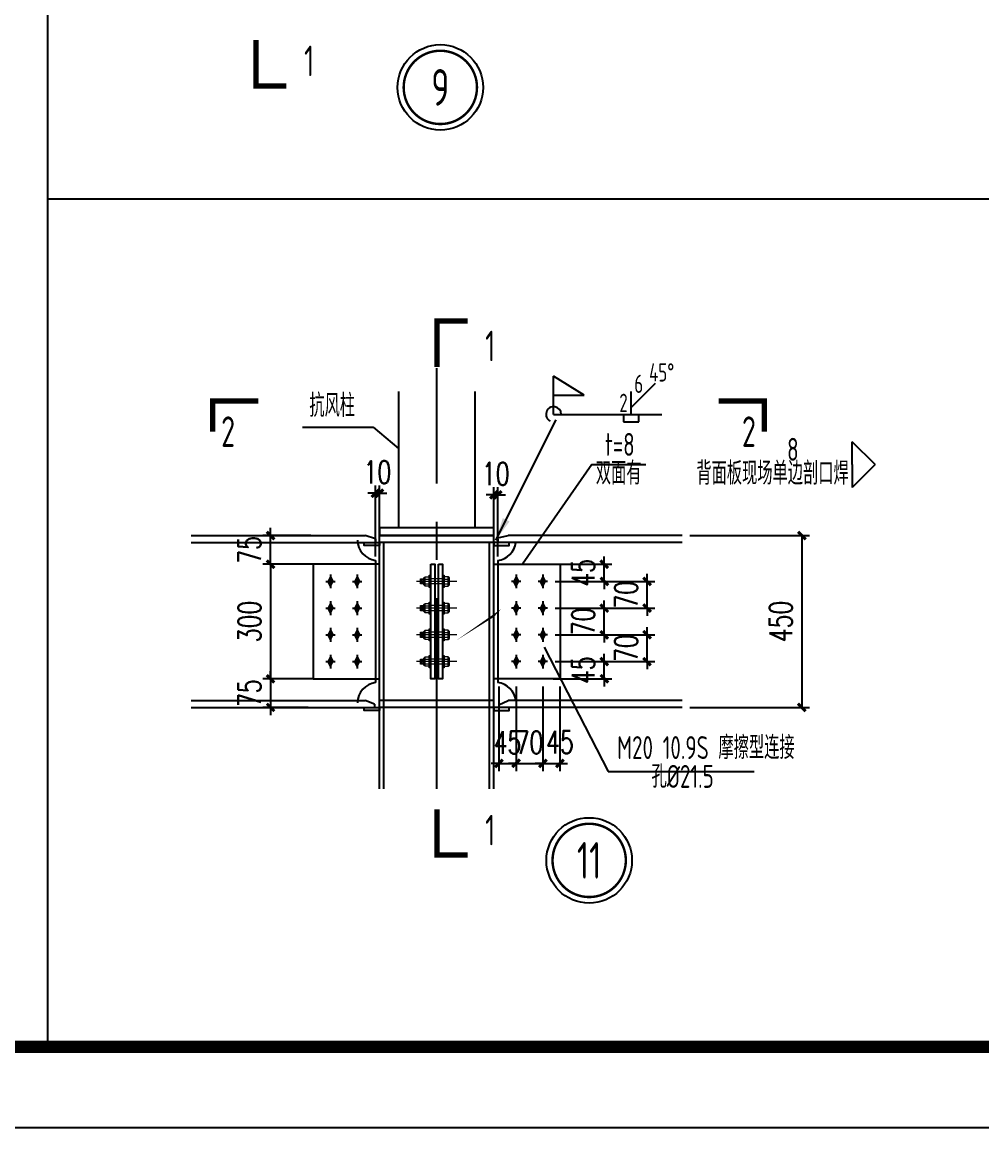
# Model space of a CAD drawing. Extents: x 177291 to 1288761, y 177638 to 322898.
# Drawn here: x 1229629 to 1242193, y 177960 to 192442 of the extents above; entities that cross this region are included whole.
import ezdxf
from ezdxf.enums import TextEntityAlignment as Align

# ---------------------------------------------------------------- set-up
doc = ezdxf.new("R2010")
doc.units = 0
doc.header["$LTSCALE"] = 1000
doc.linetypes.add('0$0$CENTERX2', pattern=[4, 2.5, -0.5, 0.5, -0.5])
doc.linetypes.add('ACAD_ISO02W100', pattern=[15, 12, -3])
doc.layers.add('6', color=253, linetype='Continuous', lineweight=13)
doc.layers.add('螺栓', color=15, linetype='Continuous', lineweight=18)
for name, color, linetype in [('AXIS', 3, 'Continuous'), ('BOLT', 251, 'Continuous'), ('DOTE', 1, 'Continuous'), ('GL', 150, 'Continuous'), ('GZ', 50, 'Continuous'), ('PUB_DIM', 3, 'Continuous'), ('PUB_TEXT', 7, 'Continuous'), ('PUB_TITLE', 4, 'Continuous'), ('PZ', 202, 'Continuous'), ('TEXT', 7, 'Continuous'), ('THIN', 7, 'Continuous'), ('WELD', 7, 'Continuous'), ('YCX', 90, 'Continuous')]:
    doc.layers.add(name, color=color, linetype=linetype)
doc.styles.add('_TCH_DIM_T3', font='SIMPLEX', dxfattribs={"width": 0.705882, "bigfont": 'GBCBIG'})
doc.styles.get("Standard").update_dxf_attribs({"font": 'gbenor.shx', "bigfont": 'gbcbig.shx'})
doc.styles.add('TSSD_Label', font='tssdeng.shx', dxfattribs={"width": 0.7, "bigfont": 'hztxt.shx'})
doc.styles.add('TSSD_Num', font='Tssdeng.shx', dxfattribs={"width": 0.7, "bigfont": 'hztxt.shx'})
doc.styles.add('标准字体', font='tssdeng.shx', dxfattribs={"width": 0.7, "bigfont": 'tssdchn.shx'})
doc.dimstyles.new('TCH_100_5', dxfattribs={"dimtxt": 297.5, "dimasz": 100, "dimexe": 100, "dimexo": 100, "dimgap": 126.25, "dimtad": 1, "dimdec": 0, "dimlfac": 0.2, "dimzin": 0, "dimdsep": 46, "dimtxsty": '_TCH_DIM_T3', "dimblk": 'ARCHTICK', "dimcen": 0.09, "dimclrd": 126, "dimclre": 126, "dimclrt": 7, "dimazin": 2, "dimtfac": 1, "dimtdec": 0, "dimtix": 1, "dimtmove": 2, "dimatfit": 3, "dimfxl": 1, "dimtolj": 1, "dimtzin": 0, "dimarcsym": 0})
doc.dimstyles.new('TSSD_LEADER_STYLE_300.0', dxfattribs={"dimtxt": 0.18, "dimasz": 300, "dimexe": 0.18, "dimexo": 0.0625, "dimgap": 0.09, "dimtad": 0, "dimtih": 1, "dimtoh": 1, "dimdec": 4, "dimzin": 0, "dimdsep": 46, "dimtxsty": 'Standard', "dimcen": 0.09, "dimadec": 0, "dimazin": 0, "dimtfac": 1, "dimtdec": 4, "dimtofl": 0, "dimtmove": 0, "dimatfit": 3, "dimfxl": 1, "dimtolj": 1, "dimtzin": 0, "dimarcsym": 0})
pattern_1 = [(90, (1455871.015, -387237.682), (-21.2343996, 9e-12), []), (90, (1455860.398, -387237.682), (-21.2343996, 9e-12), [10.6171998, -5.3085999])]
pattern_2 = [(90, (1455871.015, -387237.682), (-21.2343996, 9e-12), []), (90, (1455860.398, -387237.682), (-21.2343996, 9e-12), [10.6171998, -5.3085999])]
pattern_3 = [(90, (1455871.015, -388287.682), (-21.2343996, 9e-12), []), (90, (1455860.398, -388287.682), (-21.2343996, 9e-12), [10.6171998, -5.3085999])]
pattern_4 = [(90, (1455871.015, -388287.682), (-21.2343996, 9e-12), []), (90, (1455860.398, -388287.682), (-21.2343996, 9e-12), [10.6171998, -5.3085999])]
pattern_5 = [(90, (1455871.015, -387587.682), (-21.2343996, 9e-12), []), (90, (1455860.398, -387587.682), (-21.2343996, 9e-12), [10.6171998, -5.3085999])]
pattern_6 = [(90, (1455871.015, -387587.682), (-21.2343996, 9e-12), []), (90, (1455860.398, -387587.682), (-21.2343996, 9e-12), [10.6171998, -5.3085999])]
pattern_7 = [(90, (1455871.015, -387937.682), (-21.2343996, 9e-12), []), (90, (1455860.398, -387937.682), (-21.2343996, 9e-12), [10.6171998, -5.3085999])]
pattern_8 = [(90, (1455871.015, -387937.682), (-21.2343996, 9e-12), []), (90, (1455860.398, -387937.682), (-21.2343996, 9e-12), [10.6171998, -5.3085999])]

# ---------------------------------------------------------------- blocks, each defined once
blk = doc.blocks.new('ts_idx2')
at = {"color": 0, "linetype": 'ByBlock', "lineweight": -2, "const_width": 0.0333}
blk.add_lwpolyline([(-0.5, 0, 1), (0.5, 0, 1)], format="xyb", close=True, dxfattribs=at)
at = {"color": 0, "linetype": 'ByBlock', "lineweight": -2}
blk.add_circle((0, 0), 0.583, dxfattribs=at)
at = {"color": 0, "linetype": 'ByBlock', "lineweight": -2, "style": 'TSSD_Num', "width": 0.7}
blk.add_attdef('A', text='', height=0.5, dxfattribs=at).set_placement((0, 0), align=Align.MIDDLE_CENTER)
blk = doc.blocks.new('_WELD001')
at = {"linetype": 'ByBlock'}
h = blk.add_hatch(color=0, dxfattribs=at)
h.paths.add_polyline_path([(0.8, 0.5), (0, 1), (0, 0.5)], flags=16)
edge = h.paths.add_edge_path()
edge.add_line((0.8, 0.5), (0, 1))
edge.add_line((0, 0.5), (0.8, 0.5))
edge.add_line((0, 0), (0, 1))
at = {"color": 0, "linetype": 'ByBlock'}
for p, q in [((0, 0), (0, 1)), ((0.8, 0.5), (0, 1)), ((0, 0.5), (0.8, 0.5))]:
    blk.add_line(p, q, dxfattribs=at)
blk = doc.blocks.new('_WELD008')
at = {"color": 0, "linetype": 'ByBlock'}
for p, q in [((0, 0.3), (1.061, 1.361)), ((0, 0), (0, 1))]:
    blk.add_line(p, q, dxfattribs=at)
for tag, p in [('C', (1.286, 1.416)), ('B', (0.288, 0.856)), ('A', (-0.303, -0.009))]:
    blk.add_attdef(tag, text='', height=0.8, dxfattribs=at).set_placement(p, align=Align.CENTER)
blk = doc.blocks.new('_WELD002')
at = {"color": 0, "linetype": 'ByBlock'}
for p, q in [((0.5, 1), (0, 1)), ((0.5, 0), (0.5, 1)), ((0, 0), (0.5, 0))]:
    blk.add_line(p, q, dxfattribs=at)
blk = doc.blocks.new('_ArchTick')
at = {"color": 0, "linetype": 'ByBlock', "const_width": 0.4}
blk.add_lwpolyline([(-0.5, -0.5), (0.5, 0.5)], dxfattribs=at)
blk = doc.blocks.new('*D1314')
at = {"layer": 'AXIS', "color": 126, "linetype": 'ByBlock', "lineweight": -2, "transparency": 16777216}
for p, q in [((1238370, 185717), (1239936, 185717)), ((1239836, 185717), (1239836, 183467)), ((1238370, 183467), (1239936, 183467))]:
    blk.add_line(p, q, dxfattribs=at)
at = {"layer": 'Defpoints', "color": 0, "linetype": 'ByBlock', "transparency": 16777216}
for p in [(1238270, 185717), (1238270, 183467), (1239836, 183467)]:
    blk.add_point(p, dxfattribs=at)
at = {"layer": 'AXIS', "color": 126, "linetype": 'ByBlock', "lineweight": -2, "transparency": 16777216, "xscale": 100, "yscale": 100, "zscale": 100}
for p, rotation in [((1239836, 185717), 90), ((1239836, 183467), 270)]:
    blk.add_blockref('_ArchTick', p, dxfattribs=dict(at, rotation=rotation))
at = {"layer": 'AXIS', "color": 7, "linetype": 'ByBlock', "transparency": 16777216, "insert": (1239561, 184592), "char_height": 297.5, "attachment_point": 5, "rotation": 90, "style": '_TCH_DIM_T3'}
blk.add_mtext('\\A1;450', dxfattribs=at)
blk = doc.blocks.new('*D1315')
at = {"layer": 'AXIS', "color": 126, "linetype": 'ByBlock', "lineweight": -2, "transparency": 16777216}
for p, q in [((1235870, 183742), (1235870, 182634)), ((1236095, 183742), (1236095, 182634)), ((1235870, 182734), (1235770, 182734)), ((1235870, 182734), (1236095, 182734)), ((1236095, 182734), (1236195, 182734))]:
    blk.add_line(p, q, dxfattribs=at)
at = {"layer": 'Defpoints', "color": 0, "linetype": 'ByBlock', "transparency": 16777216}
for p in [(1235870, 183842), (1236095, 183842), (1236095, 182734)]:
    blk.add_point(p, dxfattribs=at)
at = {"layer": 'AXIS', "color": 126, "linetype": 'ByBlock', "lineweight": -2, "transparency": 16777216, "xscale": 100, "yscale": 100, "zscale": 100}
blk.add_blockref('_ArchTick', (1235870, 182734), dxfattribs=at)
at = {"layer": 'AXIS', "color": 126, "linetype": 'ByBlock', "lineweight": -2, "transparency": 16777216, "xscale": 100, "yscale": 100, "zscale": 100, "rotation": 180}
blk.add_blockref('_ArchTick', (1236095, 182734), dxfattribs=at)
at = {"layer": 'AXIS', "color": 7, "linetype": 'ByBlock', "transparency": 16777216, "insert": (1235983, 183009), "char_height": 297.5, "attachment_point": 5, "style": '_TCH_DIM_T3'}
blk.add_mtext('\\A1;45', dxfattribs=at)
blk = doc.blocks.new('*D1316')
at = {"layer": 'AXIS', "color": 126, "linetype": 'ByBlock', "lineweight": -2, "transparency": 16777216}
for p, q in [((1236445, 183742), (1236445, 182634)), ((1236670, 183742), (1236670, 182634)), ((1236445, 182734), (1236345, 182734)), ((1236445, 182734), (1236670, 182734)), ((1236670, 182734), (1236770, 182734))]:
    blk.add_line(p, q, dxfattribs=at)
at = {"layer": 'Defpoints', "color": 0, "linetype": 'ByBlock', "transparency": 16777216}
for p in [(1236445, 183842), (1236670, 183842), (1236670, 182734)]:
    blk.add_point(p, dxfattribs=at)
at = {"layer": 'AXIS', "color": 126, "linetype": 'ByBlock', "lineweight": -2, "transparency": 16777216, "xscale": 100, "yscale": 100, "zscale": 100}
blk.add_blockref('_ArchTick', (1236445, 182734), dxfattribs=at)
at = {"layer": 'AXIS', "color": 126, "linetype": 'ByBlock', "lineweight": -2, "transparency": 16777216, "xscale": 100, "yscale": 100, "zscale": 100, "rotation": 180}
blk.add_blockref('_ArchTick', (1236670, 182734), dxfattribs=at)
at = {"layer": 'AXIS', "color": 7, "linetype": 'ByBlock', "transparency": 16777216, "insert": (1236670, 183013), "char_height": 297.5, "attachment_point": 5, "style": '_TCH_DIM_T3'}
blk.add_mtext('\\A1;45', dxfattribs=at)
blk = doc.blocks.new('*D1317')
at = {"layer": 'AXIS', "color": 126, "linetype": 'ByBlock', "lineweight": -2, "transparency": 16777216}
for p, q in [((1236095, 183742), (1236095, 182634)), ((1236445, 183742), (1236445, 182634)), ((1236095, 182734), (1235995, 182734)), ((1236095, 182734), (1236445, 182734)), ((1236445, 182734), (1236545, 182734))]:
    blk.add_line(p, q, dxfattribs=at)
at = {"layer": 'Defpoints', "color": 0, "linetype": 'ByBlock', "transparency": 16777216}
for p in [(1236095, 183842), (1236445, 183842), (1236445, 182734)]:
    blk.add_point(p, dxfattribs=at)
at = {"layer": 'AXIS', "color": 126, "linetype": 'ByBlock', "lineweight": -2, "transparency": 16777216, "xscale": 100, "yscale": 100, "zscale": 100}
blk.add_blockref('_ArchTick', (1236095, 182734), dxfattribs=at)
at = {"layer": 'AXIS', "color": 126, "linetype": 'ByBlock', "lineweight": -2, "transparency": 16777216, "xscale": 100, "yscale": 100, "zscale": 100, "rotation": 180}
blk.add_blockref('_ArchTick', (1236445, 182734), dxfattribs=at)
at = {"layer": 'AXIS', "color": 7, "linetype": 'ByBlock', "transparency": 16777216, "insert": (1236270, 183009), "char_height": 297.5, "attachment_point": 5, "style": '_TCH_DIM_T3'}
blk.add_mtext('\\A1;70', dxfattribs=at)
blk = doc.blocks.new('*D1318')
at = {"layer": 'AXIS', "color": 126, "linetype": 'ByBlock', "lineweight": -2, "transparency": 16777216}
for p, q in [((1235805, 186251), (1235705, 186251)), ((1235805, 185442), (1235805, 186351)), ((1235805, 186251), (1235855, 186251)), ((1235855, 185442), (1235855, 186351)), ((1235855, 186251), (1235955, 186251))]:
    blk.add_line(p, q, dxfattribs=at)
at = {"layer": 'Defpoints', "color": 0, "linetype": 'ByBlock', "transparency": 16777216}
for p in [(1235855, 186251), (1235805, 185342), (1235855, 185342)]:
    blk.add_point(p, dxfattribs=at)
at = {"layer": 'AXIS', "color": 126, "linetype": 'ByBlock', "lineweight": -2, "transparency": 16777216, "xscale": 100, "yscale": 100, "zscale": 100}
blk.add_blockref('_ArchTick', (1235805, 186251), dxfattribs=at)
at = {"layer": 'AXIS', "color": 126, "linetype": 'ByBlock', "lineweight": -2, "transparency": 16777216, "xscale": 100, "yscale": 100, "zscale": 100, "rotation": 180}
blk.add_blockref('_ArchTick', (1235855, 186251), dxfattribs=at)
at = {"layer": 'AXIS', "color": 7, "linetype": 'ByBlock', "transparency": 16777216, "insert": (1235830, 186526), "char_height": 297.5, "attachment_point": 5, "style": '_TCH_DIM_T3'}
blk.add_mtext('\\A1;10', dxfattribs=at)
blk = doc.blocks.new('*D1319')
at = {"layer": 'AXIS', "color": 126, "linetype": 'ByBlock', "lineweight": -2, "transparency": 16777216}
for p, q in [((1237250, 184067), (1237250, 184167)), ((1236605, 184067), (1237350, 184067)), ((1237250, 183842), (1237250, 184067)), ((1236579, 183842), (1237350, 183842)), ((1237250, 183842), (1237250, 183742))]:
    blk.add_line(p, q, dxfattribs=at)
at = {"layer": 'Defpoints', "color": 0, "linetype": 'ByBlock', "transparency": 16777216}
for p in [(1236505, 184067), (1237250, 184067), (1236479, 183842)]:
    blk.add_point(p, dxfattribs=at)
at = {"layer": 'AXIS', "color": 126, "linetype": 'ByBlock', "lineweight": -2, "transparency": 16777216, "xscale": 100, "yscale": 100, "zscale": 100}
for p, rotation in [((1237250, 184067), 270), ((1237250, 183842), 90)]:
    blk.add_blockref('_ArchTick', p, dxfattribs=dict(at, rotation=rotation))
at = {"layer": 'AXIS', "color": 7, "linetype": 'ByBlock', "transparency": 16777216, "insert": (1236975, 183954), "char_height": 297.5, "attachment_point": 5, "rotation": 90, "style": '_TCH_DIM_T3'}
blk.add_mtext('\\A1;45', dxfattribs=at)
blk = doc.blocks.new('*D1320')
at = {"layer": 'AXIS', "color": 126, "linetype": 'ByBlock', "lineweight": -2, "transparency": 16777216}
for p, q in [((1237810, 184417), (1237810, 184517)), ((1236605, 184417), (1237910, 184417)), ((1237810, 184067), (1237810, 184417)), ((1236605, 184067), (1237910, 184067)), ((1237810, 184067), (1237810, 183967))]:
    blk.add_line(p, q, dxfattribs=at)
at = {"layer": 'Defpoints', "color": 0, "linetype": 'ByBlock', "transparency": 16777216}
for p in [(1236505, 184417), (1237810, 184417), (1236505, 184067)]:
    blk.add_point(p, dxfattribs=at)
at = {"layer": 'AXIS', "color": 126, "linetype": 'ByBlock', "lineweight": -2, "transparency": 16777216, "xscale": 100, "yscale": 100, "zscale": 100}
for p, rotation in [((1237810, 184417), 270), ((1237810, 184067), 90)]:
    blk.add_blockref('_ArchTick', p, dxfattribs=dict(at, rotation=rotation))
at = {"layer": 'AXIS', "color": 7, "linetype": 'ByBlock', "transparency": 16777216, "insert": (1237535, 184242), "char_height": 297.5, "attachment_point": 5, "rotation": 90, "style": '_TCH_DIM_T3'}
blk.add_mtext('\\A1;70', dxfattribs=at)
blk = doc.blocks.new('*D1321')
at = {"layer": 'AXIS', "color": 126, "linetype": 'ByBlock', "lineweight": -2, "transparency": 16777216}
for p, q in [((1237250, 184767), (1237250, 184867)), ((1236605, 184767), (1237350, 184767)), ((1237250, 184417), (1237250, 184767)), ((1236605, 184417), (1237350, 184417)), ((1237250, 184417), (1237250, 184317))]:
    blk.add_line(p, q, dxfattribs=at)
at = {"layer": 'Defpoints', "color": 0, "linetype": 'ByBlock', "transparency": 16777216}
for p in [(1236505, 184767), (1237250, 184767), (1236505, 184417)]:
    blk.add_point(p, dxfattribs=at)
at = {"layer": 'AXIS', "color": 126, "linetype": 'ByBlock', "lineweight": -2, "transparency": 16777216, "xscale": 100, "yscale": 100, "zscale": 100}
for p, rotation in [((1237250, 184767), 270), ((1237250, 184417), 90)]:
    blk.add_blockref('_ArchTick', p, dxfattribs=dict(at, rotation=rotation))
at = {"layer": 'AXIS', "color": 7, "linetype": 'ByBlock', "transparency": 16777216, "insert": (1236975, 184592), "char_height": 297.5, "attachment_point": 5, "rotation": 90, "style": '_TCH_DIM_T3'}
blk.add_mtext('\\A1;70', dxfattribs=at)
blk = doc.blocks.new('*D1322')
at = {"layer": 'AXIS', "color": 126, "linetype": 'ByBlock', "lineweight": -2, "transparency": 16777216}
for p, q in [((1236605, 185117), (1237910, 185117)), ((1237810, 185117), (1237810, 185217)), ((1237810, 184767), (1237810, 185117)), ((1236605, 184767), (1237910, 184767)), ((1237810, 184767), (1237810, 184667))]:
    blk.add_line(p, q, dxfattribs=at)
at = {"layer": 'Defpoints', "color": 0, "linetype": 'ByBlock', "transparency": 16777216}
for p in [(1236505, 185117), (1237810, 185117), (1236505, 184767)]:
    blk.add_point(p, dxfattribs=at)
at = {"layer": 'AXIS', "color": 126, "linetype": 'ByBlock', "lineweight": -2, "transparency": 16777216, "xscale": 100, "yscale": 100, "zscale": 100}
for p, rotation in [((1237810, 185117), 270), ((1237810, 184767), 90)]:
    blk.add_blockref('_ArchTick', p, dxfattribs=dict(at, rotation=rotation))
at = {"layer": 'AXIS', "color": 7, "linetype": 'ByBlock', "transparency": 16777216, "insert": (1237535, 184942), "char_height": 297.5, "attachment_point": 5, "rotation": 90, "style": '_TCH_DIM_T3'}
blk.add_mtext('\\A1;70', dxfattribs=at)
blk = doc.blocks.new('*D1323')
at = {"layer": 'AXIS', "color": 126, "linetype": 'ByBlock', "lineweight": -2, "transparency": 16777216}
for p, q in [((1237250, 185342), (1237250, 185442)), ((1236605, 185342), (1237350, 185342)), ((1237250, 185117), (1237250, 185342)), ((1236605, 185117), (1237350, 185117)), ((1237250, 185117), (1237250, 185017))]:
    blk.add_line(p, q, dxfattribs=at)
at = {"layer": 'Defpoints', "color": 0, "linetype": 'ByBlock', "transparency": 16777216}
for p in [(1236505, 185342), (1237250, 185342), (1236505, 185117)]:
    blk.add_point(p, dxfattribs=at)
at = {"layer": 'AXIS', "color": 126, "linetype": 'ByBlock', "lineweight": -2, "transparency": 16777216, "xscale": 100, "yscale": 100, "zscale": 100}
for p, rotation in [((1237250, 185342), 270), ((1237250, 185117), 90)]:
    blk.add_blockref('_ArchTick', p, dxfattribs=dict(at, rotation=rotation))
at = {"layer": 'AXIS', "color": 7, "linetype": 'ByBlock', "transparency": 16777216, "insert": (1236975, 185229), "char_height": 297.5, "attachment_point": 5, "rotation": 90, "style": '_TCH_DIM_T3'}
blk.add_mtext('\\A1;45', dxfattribs=at)
blk = doc.blocks.new('*D1324')
at = {"layer": 'AXIS', "color": 126, "linetype": 'ByBlock', "lineweight": -2, "transparency": 16777216}
for p, q in [((1233452, 185342), (1232781, 185342)), ((1232881, 185342), (1232881, 183842)), ((1233452, 183842), (1232781, 183842))]:
    blk.add_line(p, q, dxfattribs=at)
at = {"layer": 'Defpoints', "color": 0, "linetype": 'ByBlock', "transparency": 16777216}
for p in [(1233552, 185342), (1232881, 183842), (1233552, 183842)]:
    blk.add_point(p, dxfattribs=at)
at = {"layer": 'AXIS', "color": 126, "linetype": 'ByBlock', "lineweight": -2, "transparency": 16777216, "xscale": 100, "yscale": 100, "zscale": 100}
for p, rotation in [((1232881, 185342), 90), ((1232881, 183842), 270)]:
    blk.add_blockref('_ArchTick', p, dxfattribs=dict(at, rotation=rotation))
at = {"layer": 'AXIS', "color": 7, "linetype": 'ByBlock', "transparency": 16777216, "insert": (1232606, 184592), "char_height": 297.5, "attachment_point": 5, "rotation": 90, "style": '_TCH_DIM_T3'}
blk.add_mtext('\\A1;300', dxfattribs=at)
blk = doc.blocks.new('*D1325')
at = {"layer": 'AXIS', "color": 126, "linetype": 'ByBlock', "lineweight": -2, "transparency": 16777216}
for p, q in [((1232881, 185717), (1232881, 185817)), ((1233407, 185717), (1232781, 185717)), ((1232881, 185342), (1232881, 185717)), ((1233452, 185342), (1232781, 185342)), ((1232881, 185342), (1232881, 185242))]:
    blk.add_line(p, q, dxfattribs=at)
at = {"layer": 'Defpoints', "color": 0, "linetype": 'ByBlock', "transparency": 16777216}
for p in [(1232881, 185717), (1233507, 185717), (1233552, 185342)]:
    blk.add_point(p, dxfattribs=at)
at = {"layer": 'AXIS', "color": 126, "linetype": 'ByBlock', "lineweight": -2, "transparency": 16777216, "xscale": 100, "yscale": 100, "zscale": 100}
for p, rotation in [((1232881, 185717), 270), ((1232881, 185342), 90)]:
    blk.add_blockref('_ArchTick', p, dxfattribs=dict(at, rotation=rotation))
at = {"layer": 'AXIS', "color": 7, "linetype": 'ByBlock', "transparency": 16777216, "insert": (1232606, 185529), "char_height": 297.5, "attachment_point": 5, "rotation": 90, "style": '_TCH_DIM_T3'}
blk.add_mtext('\\A1;75', dxfattribs=at)
blk = doc.blocks.new('*D1326')
at = {"layer": 'AXIS', "color": 126, "linetype": 'ByBlock', "lineweight": -2, "transparency": 16777216}
for p, q in [((1232881, 183842), (1232881, 183942)), ((1233392, 183842), (1232781, 183842)), ((1232881, 183842), (1232881, 183467)), ((1233373, 183467), (1232781, 183467)), ((1232881, 183467), (1232881, 183367))]:
    blk.add_line(p, q, dxfattribs=at)
at = {"layer": 'Defpoints', "color": 0, "linetype": 'ByBlock', "transparency": 16777216}
for p in [(1233492, 183842), (1232881, 183467), (1233473, 183467)]:
    blk.add_point(p, dxfattribs=at)
at = {"layer": 'AXIS', "color": 126, "linetype": 'ByBlock', "lineweight": -2, "transparency": 16777216, "xscale": 100, "yscale": 100, "zscale": 100}
for p, rotation in [((1232881, 183842), 270), ((1232881, 183467), 90)]:
    blk.add_blockref('_ArchTick', p, dxfattribs=dict(at, rotation=rotation))
at = {"layer": 'AXIS', "color": 7, "linetype": 'ByBlock', "transparency": 16777216, "insert": (1232606, 183654), "char_height": 297.5, "attachment_point": 5, "rotation": 90, "style": '_TCH_DIM_T3'}
blk.add_mtext('\\A1;75', dxfattribs=at)
blk = doc.blocks.new('*D1327')
at = {"layer": 'AXIS', "color": 126, "linetype": 'ByBlock', "lineweight": -2, "transparency": 16777216}
for p, q in [((1234255, 186272), (1234155, 186272)), ((1234255, 185442), (1234255, 186372)), ((1234255, 186272), (1234305, 186272)), ((1234305, 185442), (1234305, 186372)), ((1234305, 186272), (1234405, 186272))]:
    blk.add_line(p, q, dxfattribs=at)
at = {"layer": 'Defpoints', "color": 0, "linetype": 'ByBlock', "transparency": 16777216}
for p in [(1234305, 186272), (1234255, 185342), (1234305, 185342)]:
    blk.add_point(p, dxfattribs=at)
at = {"layer": 'AXIS', "color": 126, "linetype": 'ByBlock', "lineweight": -2, "transparency": 16777216, "xscale": 100, "yscale": 100, "zscale": 100}
blk.add_blockref('_ArchTick', (1234255, 186272), dxfattribs=at)
at = {"layer": 'AXIS', "color": 126, "linetype": 'ByBlock', "lineweight": -2, "transparency": 16777216, "xscale": 100, "yscale": 100, "zscale": 100, "rotation": 180}
blk.add_blockref('_ArchTick', (1234305, 186272), dxfattribs=at)
at = {"layer": 'AXIS', "color": 7, "linetype": 'ByBlock', "transparency": 16777216, "insert": (1234280, 186547), "char_height": 297.5, "attachment_point": 5, "style": '_TCH_DIM_T3'}
blk.add_mtext('\\A1;10', dxfattribs=at)

msp = doc.modelspace()

# ---------------------------------------------------------------- hatches: boundary and pattern name
at = {"layer": 'BOLT'}
for points in [[(1233665.46, 185176.97), (1233635.46, 185116.97), (1233665.46, 185056.97), (1233695.46, 185116.97)], [(1234015.46, 185176.97), (1233985.46, 185116.97), (1234015.46, 185056.97), (1234045.46, 185116.97)], [(1236095.46, 185176.97), (1236125.46, 185116.97), (1236095.46, 185056.97), (1236065.46, 185116.97)], [(1236445.46, 185176.97), (1236475.46, 185116.97), (1236445.46, 185056.97), (1236415.46, 185116.97)], [(1233665.46, 184826.97), (1233635.46, 184766.97), (1233665.46, 184706.97), (1233695.46, 184766.97)], [(1234015.46, 184826.97), (1233985.46, 184766.97), (1234015.46, 184706.97), (1234045.46, 184766.97)], [(1236095.46, 184826.97), (1236125.46, 184766.97), (1236095.46, 184706.97), (1236065.46, 184766.97)], [(1236445.46, 184826.97), (1236475.46, 184766.97), (1236445.46, 184706.97), (1236415.46, 184766.97)], [(1233665.46, 184476.97), (1233635.46, 184416.97), (1233665.46, 184356.97), (1233695.46, 184416.97)], [(1234015.46, 184476.97), (1233985.46, 184416.97), (1234015.46, 184356.97), (1234045.46, 184416.97)], [(1236095.46, 184476.97), (1236125.46, 184416.97), (1236095.46, 184356.97), (1236065.46, 184416.97)], [(1236445.46, 184476.97), (1236475.46, 184416.97), (1236445.46, 184356.97), (1236415.46, 184416.97)], [(1233665.46, 184126.97), (1233635.46, 184066.97), (1233665.46, 184006.97), (1233695.46, 184066.97)], [(1234015.46, 184126.97), (1233985.46, 184066.97), (1234015.46, 184006.97), (1234045.46, 184066.97)], [(1236095.46, 184126.97), (1236125.46, 184066.97), (1236095.46, 184006.97), (1236065.46, 184066.97)], [(1236445.46, 184126.97), (1236475.46, 184066.97), (1236445.46, 184006.97), (1236415.46, 184066.97)]]:
    msp.add_hatch(color=256, dxfattribs=at).paths.add_polyline_path(points)
at = {"layer": '螺栓'}
h = msp.add_hatch(dxfattribs=at)
h.set_pattern_fill('BRASS', color=256, scale=3.344, angle=90, style=0)
h.set_pattern_definition(pattern_1)
h.paths.add_polyline_path([(1234889.37, 185150.41), (1234843.56, 185150.41), (1234843.56, 185083.53), (1234889.37, 185083.53)])
h = msp.add_hatch(dxfattribs=at)
h.set_pattern_fill('BRASS', color=256, scale=3.344, angle=90, style=0)
h.set_pattern_definition(pattern_2)
h.paths.add_polyline_path([(1234889.37, 185150.41), (1234843.56, 185150.41), (1234843.56, 185083.53), (1234889.37, 185083.53)])
h = msp.add_hatch(dxfattribs=at)
h.set_pattern_fill('BRASS', color=256, scale=3.344, angle=90, style=0)
h.set_pattern_definition(pattern_1)
h.paths.add_polyline_path([(1234889.37, 185150.41), (1234843.56, 185150.41), (1234843.56, 185083.53), (1234889.37, 185083.53)])
h = msp.add_hatch(dxfattribs=at)
h.set_pattern_fill('BRASS', color=256, scale=3.344, angle=90, style=0)
h.set_pattern_definition(pattern_2)
h.paths.add_polyline_path([(1234889.37, 185150.41), (1234843.56, 185150.41), (1234843.56, 185083.53), (1234889.37, 185083.53)])
h = msp.add_hatch(dxfattribs=at)
h.set_pattern_fill('BRASS', color=256, scale=3.344, angle=90, style=0)
h.set_pattern_definition(pattern_5)
h.paths.add_polyline_path([(1234889.37, 184800.41), (1234843.56, 184800.41), (1234843.56, 184733.53), (1234889.37, 184733.53)])
h = msp.add_hatch(dxfattribs=at)
h.set_pattern_fill('BRASS', color=256, scale=3.344, angle=90, style=0)
h.set_pattern_definition(pattern_6)
h.paths.add_polyline_path([(1234889.37, 184800.41), (1234843.56, 184800.41), (1234843.56, 184733.53), (1234889.37, 184733.53)])
h = msp.add_hatch(dxfattribs=at)
h.set_pattern_fill('BRASS', color=256, scale=3.344, angle=90, style=0)
h.set_pattern_definition(pattern_5)
h.paths.add_polyline_path([(1234889.37, 184800.41), (1234843.56, 184800.41), (1234843.56, 184733.53), (1234889.37, 184733.53)])
h = msp.add_hatch(dxfattribs=at)
h.set_pattern_fill('BRASS', color=256, scale=3.344, angle=90, style=0)
h.set_pattern_definition(pattern_6)
h.paths.add_polyline_path([(1234889.37, 184800.41), (1234843.56, 184800.41), (1234843.56, 184733.53), (1234889.37, 184733.53)])
h = msp.add_hatch(dxfattribs=at)
h.set_pattern_fill('BRASS', color=256, scale=3.344, angle=90, style=0)
h.set_pattern_definition(pattern_7)
h.paths.add_polyline_path([(1234889.37, 184450.41), (1234843.56, 184450.41), (1234843.56, 184383.53), (1234889.37, 184383.53)])
h = msp.add_hatch(dxfattribs=at)
h.set_pattern_fill('BRASS', color=256, scale=3.344, angle=90, style=0)
h.set_pattern_definition(pattern_8)
h.paths.add_polyline_path([(1234889.37, 184450.41), (1234843.56, 184450.41), (1234843.56, 184383.53), (1234889.37, 184383.53)])
h = msp.add_hatch(dxfattribs=at)
h.set_pattern_fill('BRASS', color=256, scale=3.344, angle=90, style=0)
h.set_pattern_definition(pattern_7)
h.paths.add_polyline_path([(1234889.37, 184450.41), (1234843.56, 184450.41), (1234843.56, 184383.53), (1234889.37, 184383.53)])
h = msp.add_hatch(dxfattribs=at)
h.set_pattern_fill('BRASS', color=256, scale=3.344, angle=90, style=0)
h.set_pattern_definition(pattern_8)
h.paths.add_polyline_path([(1234889.37, 184450.41), (1234843.56, 184450.41), (1234843.56, 184383.53), (1234889.37, 184383.53)])
h = msp.add_hatch(dxfattribs=at)
h.set_pattern_fill('BRASS', color=256, scale=3.344, angle=90, style=0)
h.set_pattern_definition(pattern_3)
h.paths.add_polyline_path([(1234889.37, 184100.41), (1234843.56, 184100.41), (1234843.56, 184033.53), (1234889.37, 184033.53)])
h = msp.add_hatch(dxfattribs=at)
h.set_pattern_fill('BRASS', color=256, scale=3.344, angle=90, style=0)
h.set_pattern_definition(pattern_4)
h.paths.add_polyline_path([(1234889.37, 184100.41), (1234843.56, 184100.41), (1234843.56, 184033.53), (1234889.37, 184033.53)])
h = msp.add_hatch(dxfattribs=at)
h.set_pattern_fill('BRASS', color=256, scale=3.344, angle=90, style=0)
h.set_pattern_definition(pattern_3)
h.paths.add_polyline_path([(1234889.37, 184100.41), (1234843.56, 184100.41), (1234843.56, 184033.53), (1234889.37, 184033.53)])
h = msp.add_hatch(dxfattribs=at)
h.set_pattern_fill('BRASS', color=256, scale=3.344, angle=90, style=0)
h.set_pattern_definition(pattern_4)
h.paths.add_polyline_path([(1234889.37, 184100.41), (1234843.56, 184100.41), (1234843.56, 184033.53), (1234889.37, 184033.53)])

# ---------------------------------------------------------------- linework, layer by layer
at = {"layer": '6', "linetype": 'ACAD_ISO02W100', "ltscale": 2}
for p, q in [((1235320.99, 185116.97), (1234789.92, 185116.97)), ((1235320.99, 184766.97), (1234789.92, 184766.97)), ((1235320.99, 184416.97), (1234789.92, 184416.97)), ((1235320.99, 184066.97), (1234789.92, 184066.97))]:
    msp.add_line(p, q, dxfattribs=at)
at = {"layer": 'AXIS'}
for p, q in [((1229960.6, 239899.66), (1229960.6, 179020.59)), ((1229960.6, 190127.23), (1280276.45, 190127.23))]:
    msp.add_line(p, q, dxfattribs=at)
at = {"layer": 'BOLT'}
for p, q in [((1233605.46, 185116.97), (1233725.46, 185116.97)), ((1233665.46, 185176.97), (1233635.46, 185116.97)), ((1233665.46, 185056.97), (1233635.46, 185116.97)), ((1233665.46, 185206.97), (1233665.46, 185026.97)), ((1233665.46, 185176.97), (1233695.46, 185116.97)), ((1233665.46, 185056.97), (1233695.46, 185116.97)), ((1233955.46, 185116.97), (1234075.46, 185116.97)), ((1234015.46, 185176.97), (1233985.46, 185116.97)), ((1234015.46, 185056.97), (1233985.46, 185116.97)), ((1234015.46, 185206.97), (1234015.46, 185026.97)), ((1234015.46, 185176.97), (1234045.46, 185116.97)), ((1234015.46, 185056.97), (1234045.46, 185116.97)), ((1236155.46, 185116.97), (1236035.46, 185116.97)), ((1236095.46, 185176.97), (1236065.46, 185116.97)), ((1236095.46, 185056.97), (1236065.46, 185116.97)), ((1236095.46, 185206.97), (1236095.46, 185026.97)), ((1236095.46, 185176.97), (1236125.46, 185116.97)), ((1236095.46, 185056.97), (1236125.46, 185116.97)), ((1236505.46, 185116.97), (1236385.46, 185116.97)), ((1236445.46, 185176.97), (1236415.46, 185116.97)), ((1236445.46, 185056.97), (1236415.46, 185116.97)), ((1236445.46, 185206.97), (1236445.46, 185026.97)), ((1236445.46, 185176.97), (1236475.46, 185116.97)), ((1236445.46, 185056.97), (1236475.46, 185116.97)), ((1233665.46, 184826.97), (1233635.46, 184766.97)), ((1233665.46, 184856.97), (1233665.46, 184676.97)), ((1233665.46, 184826.97), (1233695.46, 184766.97)), ((1234015.46, 184826.97), (1233985.46, 184766.97)), ((1234015.46, 184856.97), (1234015.46, 184676.97)), ((1234015.46, 184826.97), (1234045.46, 184766.97)), ((1236095.46, 184826.97), (1236065.46, 184766.97)), ((1236095.46, 184856.97), (1236095.46, 184676.97)), ((1236095.46, 184826.97), (1236125.46, 184766.97)), ((1236445.46, 184826.97), (1236415.46, 184766.97)), ((1236445.46, 184856.97), (1236445.46, 184676.97)), ((1236445.46, 184826.97), (1236475.46, 184766.97)), ((1233605.46, 184766.97), (1233725.46, 184766.97)), ((1233665.46, 184706.97), (1233635.46, 184766.97)), ((1233665.46, 184706.97), (1233695.46, 184766.97)), ((1233955.46, 184766.97), (1234075.46, 184766.97)), ((1234015.46, 184706.97), (1233985.46, 184766.97)), ((1234015.46, 184706.97), (1234045.46, 184766.97)), ((1236155.46, 184766.97), (1236035.46, 184766.97)), ((1236095.46, 184706.97), (1236065.46, 184766.97)), ((1236095.46, 184706.97), (1236125.46, 184766.97)), ((1236505.46, 184766.97), (1236385.46, 184766.97)), ((1236445.46, 184706.97), (1236415.46, 184766.97)), ((1236445.46, 184706.97), (1236475.46, 184766.97)), ((1233665.46, 184506.97), (1233665.46, 184326.97)), ((1234015.46, 184506.97), (1234015.46, 184326.97)), ((1236095.46, 184506.97), (1236095.46, 184326.97)), ((1236445.46, 184506.97), (1236445.46, 184326.97)), ((1233605.46, 184416.97), (1233725.46, 184416.97)), ((1233665.46, 184476.97), (1233635.46, 184416.97)), ((1233665.46, 184356.97), (1233635.46, 184416.97)), ((1233665.46, 184476.97), (1233695.46, 184416.97)), ((1233665.46, 184356.97), (1233695.46, 184416.97)), ((1233955.46, 184416.97), (1234075.46, 184416.97)), ((1234015.46, 184476.97), (1233985.46, 184416.97)), ((1234015.46, 184356.97), (1233985.46, 184416.97)), ((1234015.46, 184476.97), (1234045.46, 184416.97)), ((1234015.46, 184356.97), (1234045.46, 184416.97)), ((1236155.46, 184416.97), (1236035.46, 184416.97)), ((1236095.46, 184476.97), (1236065.46, 184416.97)), ((1236095.46, 184356.97), (1236065.46, 184416.97)), ((1236095.46, 184476.97), (1236125.46, 184416.97)), ((1236095.46, 184356.97), (1236125.46, 184416.97)), ((1236505.46, 184416.97), (1236385.46, 184416.97)), ((1236445.46, 184476.97), (1236415.46, 184416.97)), ((1236445.46, 184356.97), (1236415.46, 184416.97)), ((1236445.46, 184476.97), (1236475.46, 184416.97)), ((1236445.46, 184356.97), (1236475.46, 184416.97)), ((1233665.46, 184126.97), (1233635.46, 184066.97)), ((1233665.46, 184156.97), (1233665.46, 183976.97)), ((1233665.46, 184126.97), (1233695.46, 184066.97)), ((1234015.46, 184126.97), (1233985.46, 184066.97)), ((1234015.46, 184156.97), (1234015.46, 183976.97)), ((1234015.46, 184126.97), (1234045.46, 184066.97)), ((1236095.46, 184126.97), (1236065.46, 184066.97)), ((1236095.46, 184156.97), (1236095.46, 183976.97)), ((1236095.46, 184126.97), (1236125.46, 184066.97)), ((1236445.46, 184126.97), (1236415.46, 184066.97)), ((1236445.46, 184156.97), (1236445.46, 183976.97)), ((1236445.46, 184126.97), (1236475.46, 184066.97)), ((1233605.46, 184066.97), (1233725.46, 184066.97)), ((1233665.46, 184006.97), (1233635.46, 184066.97)), ((1233665.46, 184006.97), (1233695.46, 184066.97)), ((1233955.46, 184066.97), (1234075.46, 184066.97)), ((1234015.46, 184006.97), (1233985.46, 184066.97)), ((1234015.46, 184006.97), (1234045.46, 184066.97)), ((1236155.46, 184066.97), (1236035.46, 184066.97)), ((1236095.46, 184006.97), (1236065.46, 184066.97)), ((1236095.46, 184006.97), (1236125.46, 184066.97)), ((1236505.46, 184066.97), (1236385.46, 184066.97)), ((1236445.46, 184006.97), (1236415.46, 184066.97)), ((1236445.46, 184006.97), (1236475.46, 184066.97))]:
    msp.add_line(p, q, dxfattribs=at)
at = {"layer": 'DOTE', "color": 8, "linetype": '0$0$CENTERX2'}
msp.add_line((1235055.46, 182398.77), (1235055.46, 187909.53), dxfattribs=at)
at = {"layer": 'GL'}
for p, q in [((1231841.03, 185716.97), (1234118, 185716.97)), ((1234255.46, 185676.42), (1234118, 185716.97)), ((1234255.46, 185676.42), (1234255.46, 185626.97)), ((1235805.46, 185716.97), (1234305.46, 185716.97)), ((1235855.46, 185672.4), (1235855.46, 185626.97)), ((1235855.5, 185689.29), (1235992.92, 185716.97)), ((1238269.89, 185716.97), (1235992.92, 185716.97)), ((1231841.03, 185626.97), (1234255.83, 185626.97)), ((1235805.46, 185626.97), (1234305.46, 185626.97)), ((1238269.89, 185626.97), (1235855.08, 185626.97)), ((1234255.46, 185391.13), (1234255.46, 183791.97)), ((1235855.46, 185391.13), (1235855.46, 183791.97)), ((1231841.03, 183556.97), (1234118.01, 183556.97)), ((1234240.46, 183507.64), (1234118.01, 183556.97)), ((1234240.46, 183507.64), (1234240.46, 183467.03)), ((1235805.46, 183556.97), (1234305.46, 183556.97)), ((1235870.46, 183502.22), (1235992.91, 183556.97)), ((1235870.46, 183502.22), (1235870.46, 183467.03)), ((1238269.89, 183556.97), (1235992.91, 183556.97)), ((1231841.03, 183466.97), (1234240.46, 183466.97)), ((1235805.46, 183466.97), (1234305.46, 183466.97)), ((1238269.89, 183466.97), (1235870.46, 183466.97))]:
    msp.add_line(p, q, dxfattribs=at)
for points in [[(1234305.46, 185626.97), (1234305.46, 185586.97), (1234105.46, 185586.97), (1234105.46, 185626.97)], [(1235805.46, 185626.97), (1235805.46, 185586.97), (1236005.46, 185586.97), (1236005.46, 185626.97)], [(1234305.46, 183466.97), (1234305.46, 183426.97), (1234105.46, 183426.97), (1234105.46, 183466.97)], [(1235805.46, 183466.97), (1235805.46, 183426.97), (1236005.46, 183426.97), (1236005.46, 183466.97)]]:
    msp.add_lwpolyline(points, close=True, dxfattribs=at)
for centre, radius, start, end in [((1234289.75, 185659.59), 270.64, 180.555836, 262.719954), ((1235818.65, 185664.35), 275.69, 277.672402, 352.206558), ((1234289.75, 183524.34), 270.64, 97.280047, 179.444165), ((1235818.65, 183519.58), 275.69, 7.793436, 82.327598)]:
    msp.add_arc(centre, radius, start, end, dxfattribs=at)
at = {"layer": 'GZ'}
for p, q in [((1234555.46, 187605.78), (1234555.46, 185816.97)), ((1235555.46, 187605.78), (1235555.46, 185816.97)), ((1234305.46, 182398.77), (1234305.46, 185626.97)), ((1234365.46, 182398.77), (1234365.46, 185626.97)), ((1235745.46, 182398.77), (1235745.46, 185626.97)), ((1235805.46, 182398.77), (1235805.46, 185626.97))]:
    msp.add_line(p, q, dxfattribs=at)
at = {"layer": 'PUB_DIM', "const_width": 70}
for points in [[(1232689.33, 192206.87), (1232689.33, 191606.87), (1233089.33, 191606.87)], [(1235059.37, 187927.29), (1235059.37, 188527.29), (1235459.37, 188527.29)], [(1232722.41, 187478.41), (1232122.41, 187478.41), (1232122.41, 187078.41)], [(1238745.79, 187478.41), (1239345.79, 187478.41), (1239345.79, 187078.41)], [(1235059.37, 182133.15), (1235059.37, 181533.15), (1235459.37, 181533.15)]]:
    msp.add_lwpolyline(points, dxfattribs=at)
at = {"layer": 'PUB_TITLE'}
msp.add_lwpolyline([(1199563.96, 240960.27), (1288761.34, 240960.27), (1288761.34, 177959.98), (1199563.96, 177959.98)], close=True, dxfattribs=at)
at = {"layer": 'PUB_TITLE', "const_width": 159.09}
msp.add_lwpolyline([(1202215.49, 179020.59), (1202215.49, 239899.66), (1287700.73, 239899.66), (1287700.73, 179020.59)], close=True, dxfattribs=at)
at = {"layer": 'PZ'}
for points in [[(1234305.46, 185716.97), (1235805.46, 185716.97), (1235805.46, 185816.97), (1234305.46, 185816.97)], [(1234305.46, 185341.97), (1233440.46, 185341.97), (1233440.46, 183841.97), (1234305.46, 183841.97)], [(1234977.12, 185341.97), (1235030.46, 185341.97), (1235030.46, 183841.97), (1234977.12, 183841.97)], [(1235080.46, 185341.97), (1235133.79, 185341.97), (1235133.79, 183841.97), (1235080.46, 183841.97)], [(1235805.46, 185341.97), (1236670.46, 185341.97), (1236670.46, 183841.97), (1235805.46, 183841.97)]]:
    msp.add_lwpolyline(points, close=True, dxfattribs=at)
at = {"layer": 'TEXT'}
for p, q in [((1240494.34, 186646.85), (1240494.34, 186946.85)), ((1240794.34, 186646.85), (1240494.34, 186946.85)), ((1240494.34, 186646.85), (1240494.34, 186346.85)), ((1240794.34, 186646.85), (1240494.34, 186346.85))]:
    msp.add_line(p, q, dxfattribs=at)
at = {"layer": 'THIN'}
msp.add_lwpolyline([(1235805.46, 184653.16, 0, 100, 0), (1236096.03, 184894.05, 0, 0, 0), (1238592.89, 186646.85, 0, 0, 0), (1240894.34, 186646.85, 0, 0, 0)], format="xyseb", dxfattribs=at)
at = {"layer": 'WELD'}
msp.add_line((1236586.87, 187305.15), (1238001.43, 187305.15), dxfattribs=at)
msp.add_arc((1236586.87, 187305.15), 100, 0, 243.380567, dxfattribs=at)
at = {"layer": 'YCX'}
for p, q in [((1233296.99, 187138.64), (1234225.72, 187138.64)), ((1234225.72, 187138.64), (1234555.46, 186857.6)), ((1237087.63, 186648.62), (1236178.43, 185341.97)), ((1237087.63, 186648.62), (1237795.27, 186648.62)), ((1236463.74, 184256.97), (1237300.18, 182629.22)), ((1237300.18, 182629.22), (1239210.81, 182629.22))]:
    msp.add_line(p, q, dxfattribs=at)
at = {"layer": '螺栓'}
for p, q in [((1234903.56, 185056.77), (1234903.56, 185177.16)), ((1234903.56, 185147.06), (1234957.06, 185147.06)), ((1234903.56, 185086.87), (1234957.06, 185086.87)), ((1235153.86, 185150.41), (1234977.12, 185150.41)), ((1235153.86, 185083.53), (1234977.12, 185083.53)), ((1235133.79, 185197.22), (1235153.86, 185197.22)), ((1235133.79, 185197.22), (1235153.86, 185197.22)), ((1235133.79, 185197.22), (1235153.86, 185197.22)), ((1235133.79, 185197.22), (1235153.86, 185197.22)), ((1235153.86, 185147.06), (1235207.36, 185147.06)), ((1235153.86, 185086.87), (1235207.36, 185086.87)), ((1235207.36, 185056.77), (1235207.36, 185177.16)), ((1234903.56, 184706.77), (1234903.56, 184827.16)), ((1234903.56, 184797.06), (1234957.06, 184797.06)), ((1235153.86, 184800.41), (1234977.12, 184800.41)), ((1235133.79, 184847.22), (1235153.86, 184847.22)), ((1235133.79, 184847.22), (1235153.86, 184847.22)), ((1235133.79, 184847.22), (1235153.86, 184847.22)), ((1235133.79, 184847.22), (1235153.86, 184847.22)), ((1235153.86, 184797.06), (1235207.36, 184797.06)), ((1235207.36, 184706.77), (1235207.36, 184827.16)), ((1234903.56, 184736.87), (1234957.06, 184736.87)), ((1235153.86, 184733.53), (1234977.12, 184733.53)), ((1235153.86, 184736.87), (1235207.36, 184736.87)), ((1234903.56, 184356.77), (1234903.56, 184477.16)), ((1234903.56, 184447.06), (1234957.06, 184447.06)), ((1234903.56, 184386.87), (1234957.06, 184386.87)), ((1235153.86, 184450.41), (1234977.12, 184450.41)), ((1235153.86, 184383.53), (1234977.12, 184383.53)), ((1235133.79, 184497.22), (1235153.86, 184497.22)), ((1235133.79, 184497.22), (1235153.86, 184497.22)), ((1235133.79, 184497.22), (1235153.86, 184497.22)), ((1235133.79, 184497.22), (1235153.86, 184497.22)), ((1235153.86, 184447.06), (1235207.36, 184447.06)), ((1235153.86, 184386.87), (1235207.36, 184386.87)), ((1235207.36, 184356.77), (1235207.36, 184477.16)), ((1234903.56, 184006.77), (1234903.56, 184127.16)), ((1234903.56, 184097.06), (1234957.06, 184097.06)), ((1235153.86, 184100.41), (1234977.12, 184100.41)), ((1235133.79, 184147.22), (1235153.86, 184147.22)), ((1235133.79, 184147.22), (1235153.86, 184147.22)), ((1235133.79, 184147.22), (1235153.86, 184147.22)), ((1235133.79, 184147.22), (1235153.86, 184147.22)), ((1235153.86, 184097.06), (1235207.36, 184097.06)), ((1235207.36, 184006.77), (1235207.36, 184127.16)), ((1234903.56, 184036.87), (1234957.06, 184036.87)), ((1235153.86, 184033.53), (1234977.12, 184033.53)), ((1235153.86, 184036.87), (1235207.36, 184036.87))]:
    msp.add_line(p, q, dxfattribs=at)
for points in [[(1234889.37, 185083.53), (1234843.56, 185083.53), (1234843.56, 185150.41), (1234889.37, 185150.41)], [(1234957.06, 185056.77), (1234903.56, 185056.77), (1234889.37, 185070.96), (1234889.37, 185162.97), (1234903.56, 185177.16), (1234957.06, 185177.16)], [(1235153.86, 185056.77), (1235207.36, 185056.77), (1235221.55, 185070.96), (1235221.55, 185162.97), (1235207.36, 185177.16), (1235153.86, 185177.16)], [(1234889.37, 184733.53), (1234843.56, 184733.53), (1234843.56, 184800.41), (1234889.37, 184800.41)], [(1234957.06, 184706.77), (1234903.56, 184706.77), (1234889.37, 184720.96), (1234889.37, 184812.97), (1234903.56, 184827.16), (1234957.06, 184827.16)], [(1235153.86, 184706.77), (1235207.36, 184706.77), (1235221.55, 184720.96), (1235221.55, 184812.97), (1235207.36, 184827.16), (1235153.86, 184827.16)], [(1234889.37, 184383.53), (1234843.56, 184383.53), (1234843.56, 184450.41), (1234889.37, 184450.41)], [(1234957.06, 184356.77), (1234903.56, 184356.77), (1234889.37, 184370.96), (1234889.37, 184462.97), (1234903.56, 184477.16), (1234957.06, 184477.16)], [(1235153.86, 184356.77), (1235207.36, 184356.77), (1235221.55, 184370.96), (1235221.55, 184462.97), (1235207.36, 184477.16), (1235153.86, 184477.16)], [(1234889.37, 184033.53), (1234843.56, 184033.53), (1234843.56, 184100.41), (1234889.37, 184100.41)], [(1234957.06, 184006.77), (1234903.56, 184006.77), (1234889.37, 184020.96), (1234889.37, 184112.97), (1234903.56, 184127.16), (1234957.06, 184127.16)], [(1235153.86, 184006.77), (1235207.36, 184006.77), (1235221.55, 184020.96), (1235221.55, 184112.97), (1235207.36, 184127.16), (1235153.86, 184127.16)]]:
    msp.add_lwpolyline(points, dxfattribs=at)
for points in [[(1234977.12, 185036.71), (1234957.06, 185036.71), (1234957.06, 185197.22), (1234977.12, 185197.22)], [(1235153.86, 185036.71), (1235133.79, 185036.71), (1235133.79, 185197.22), (1235153.86, 185197.22)], [(1234977.12, 184686.71), (1234957.06, 184686.71), (1234957.06, 184847.22), (1234977.12, 184847.22)], [(1235153.86, 184686.71), (1235133.79, 184686.71), (1235133.79, 184847.22), (1235153.86, 184847.22)], [(1234977.12, 184336.71), (1234957.06, 184336.71), (1234957.06, 184497.22), (1234977.12, 184497.22)], [(1235153.86, 184336.71), (1235133.79, 184336.71), (1235133.79, 184497.22), (1235153.86, 184497.22)], [(1234977.12, 183986.71), (1234957.06, 183986.71), (1234957.06, 184147.22), (1234977.12, 184147.22)], [(1235153.86, 183986.71), (1235133.79, 183986.71), (1235133.79, 184147.22), (1235153.86, 184147.22)]]:
    msp.add_lwpolyline(points, close=True, dxfattribs=at)

# ---------------------------------------------------------------- block references
at = {"layer": 'THIN'}
ref = msp.add_blockref('ts_idx2', (1235103.4, 191587.17), dxfattribs=dict(at, xscale=960, yscale=960, zscale=960))
ref.add_attrib('1', '9', dxfattribs={"height": 480, "style": 'TSSD_Num', "width": 0.7}).set_placement((1235103.4, 191587.17), align=Align.MIDDLE_CENTER)
ref = msp.add_blockref('ts_idx2', (1237052.09, 181463.17), dxfattribs=dict(at, xscale=960, yscale=960, zscale=960))
ref.add_attrib('1', '11', dxfattribs={"height": 480, "style": 'TSSD_Num', "width": 0.7}).set_placement((1237052.09, 181463.17), align=Align.MIDDLE_CENTER)
at = {"layer": 'WELD'}
ref = msp.add_blockref('_WELD008', (1237601.43, 187305.15), dxfattribs=dict(at, xscale=300.0000001500005, yscale=300.0000001500005, zscale=300.0000001500005))
ref.add_attrib('6', '6', dxfattribs={"height": 240, "style": 'TSSD_Label', "width": 0.7}).set_placement((1237701.43, 187705.15), align=Align.MIDDLE_CENTER)
ref.add_attrib('2', '2', dxfattribs={"height": 240, "style": 'TSSD_Label', "width": 0.7}).set_placement((1237501.43, 187455.15), align=Align.MIDDLE_CENTER)
ref.add_attrib('45%%d', '45%%d', dxfattribs={"height": 240, "style": 'TSSD_Label', "width": 0.7}).set_placement((1238001.43, 187855.15), align=Align.MIDDLE_CENTER)
at = {"layer": 'WELD', "xscale": 500.0000002500008, "yscale": 500.0000002500008, "zscale": 500.0000002500008}
msp.add_blockref('_WELD001', (1236586.87, 187305.15), dxfattribs=at)
at = {"layer": 'WELD', "xscale": 200.0000001000003, "yscale": 200.0000001000003, "zscale": 200.0000001000003, "rotation": 270}
msp.add_blockref('_WELD002', (1237501.43, 187305.15), dxfattribs=at)

# ---------------------------------------------------------------- texts
at = {"layer": 'PUB_TEXT', "style": '标准字体', "width": 0.7}
for s, p in [('1', (1233386.67, 191933.69)), ('1', (1235756.71, 188200.47)), ('2', (1232324.96, 187078.41)), ('2', (1239143.23, 187078.41)), ('1', (1235756.71, 181859.96))]:
    msp.add_text(s, height=400, dxfattribs=at).set_placement(p, align=Align.MIDDLE_CENTER)
at = {"layer": 'TEXT', "style": '标准字体', "width": 0.7}
for s, p in [('抗风柱', (1233687.44, 187181.56)), ('t=8', (1237453.62, 186671.43)), ('双面有', (1237438.41, 186295.91)), ('背面板现场单边剖口焊', (1239452.63, 186293.84)), ('M20 10.9S 摩擦型连接', (1238580.04, 182700.87)), ('孔%%c21.5', (1238275.3, 182323.38))]:
    msp.add_text(s, height=300, dxfattribs=at).set_placement(p, align=Align.BOTTOM_CENTER)
msp.add_text('8', height=300, dxfattribs=at).set_placement((1239643, 186696.85))

# ---------------------------------------------------------------- dimensions: what is measured, and where the dimension line sits
at = {"layer": 'AXIS', "linetype": 'ByBlock'}
for base, p1, p2, picture, middle in [((1234305.46, 186271.89), (1234255.46, 185341.97), (1234305.46, 185341.97), '*D1327', (1234280.46, 186546.89)), ((1235855.46, 186251.21), (1235805.46, 185341.97), (1235855.46, 185341.97), '*D1318', (1235830.46, 186526.21)), ((1236095.46, 182733.55), (1235870.46, 183841.97), (1236095.46, 183841.97), '*D1315', (1235982.96, 183008.55)), ((1236445.46, 182733.55), (1236095.46, 183841.97), (1236445.46, 183841.97), '*D1317', (1236270.46, 183008.55))]:
    dim = msp.add_linear_dim(base=base, p1=p1, p2=p2, dimstyle='TCH_100_5', dxfattribs=at)
    dim.commit()
    dim.dimension.update_dxf_attribs({"geometry": picture, "text_midpoint": middle})
for base, p1, p2, picture, middle in [((1232881.11, 185716.97), (1233551.65, 185341.97), (1233507.29, 185716.97), '*D1325', (1232606.11, 185529.47)), ((1239836.2, 183466.97), (1238269.89, 185716.97), (1238269.89, 183466.97), '*D1314', (1239561.2, 184591.97)), ((1232881.11, 183841.97), (1233551.65, 185341.97), (1233551.65, 183841.97), '*D1324', (1232606.11, 184591.97)), ((1237250.42, 185341.97), (1236505.46, 185116.97), (1236505.46, 185341.97), '*D1323', (1236975.42, 185229.47)), ((1237809.98, 185116.97), (1236505.46, 184766.97), (1236505.46, 185116.97), '*D1322', (1237534.98, 184941.97)), ((1237250.42, 184766.97), (1236505.46, 184416.97), (1236505.46, 184766.97), '*D1321', (1236975.42, 184591.97)), ((1237809.98, 184416.97), (1236505.46, 184066.97), (1236505.46, 184416.97), '*D1320', (1237534.98, 184241.97)), ((1237250.42, 184066.97), (1236478.69, 183841.97), (1236505.46, 184066.97), '*D1319', (1236975.42, 183954.47)), ((1232881.11, 183466.97), (1233491.65, 183841.97), (1233473.44, 183466.97), '*D1326', (1232606.11, 183654.47))]:
    dim = msp.add_linear_dim(base=base, p1=p1, p2=p2, angle=90, dimstyle='TCH_100_5', dxfattribs=at)
    dim.commit()
    dim.dimension.update_dxf_attribs({"geometry": picture, "text_midpoint": middle})
dim = msp.add_linear_dim(base=(1236670.46, 182733.55), p1=(1236445.46, 183841.97), p2=(1236670.46, 183841.97), dimstyle='TCH_100_5', dxfattribs=at)
dim.commit()
dim.dimension.update_dxf_attribs({"geometry": '*D1316', "text_midpoint": (1236670.46, 183012.76), "dimtype": 160})

# ---------------------------------------------------------------- leaders
at = {"layer": 'WELD'}
msp.add_leader([(1235831.04, 185656.97), (1236620.84, 187232.83)], dimstyle='TSSD_LEADER_STYLE_300.0', dxfattribs=at)

doc.saveas('drawing.dxf')
